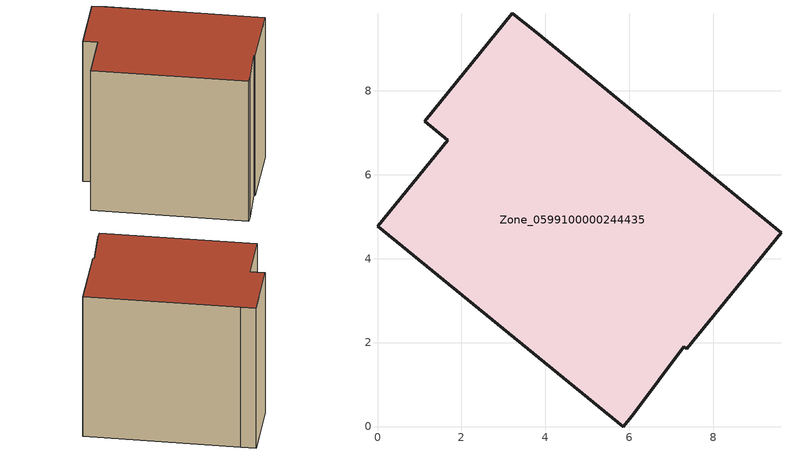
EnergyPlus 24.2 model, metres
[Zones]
Zone_0599100000244435
 floor ground (C_G): 7.29,1.9 6.1,0.3 5.85,0 0,4.77 1.67,6.82 1.12,7.27 3.21,9.84 3.78,9.39 9.61,4.62 7.36,1.86 z0
 wall outside (C_F): 7.36,1.86 9.61,4.62 3.78,9.39 3.21,9.84 1.12,7.27 1.67,6.82 0,4.77 5.85,0 6.1,0.3 7.29,1.9 7.36,1.86 z0:7.68
 roof outside (C_R): 6.1,0.3 7.29,1.9 7.36,1.86 9.61,4.62 3.78,9.39 3.21,9.84 1.12,7.27 1.67,6.82 0,4.77 5.85,0 z7.68
[BUILDING]
Pand.0599100000244435: North Axis=0; Terrain=City; Loads Convergence Tolerance Value=0.04; Temperature Convergence Tolerance Value=0.4; Solar Distribution=FullExterior; Maximum Number of Warmup Days=25; Minimum Number of Warmup Days=1
[Site:Location]
Rotterdam.The.Hague.AP_ZH_NLD Design_Conditions: Latitude=51.96; Longitude=4.45; Time Zone=1; Elevation=-4.5
[SITE:GROUNDTEMPERATURE:BUILDINGSURFACE]
18, 18, 18, 18, 18, 18, 18, 18, 18, 18, 18, 18
[MATERIAL] Thermal Absorptance=0.9; Solar Absorptance=0.7; Visible Absorptance=0.7
Name | Roughness | Thickness | Conductivity | Density | Specific Heat
G.TI.1946-1964 | MediumSmooth | 0.15 | 1 | 540 | 1210
F.TI.1946-1964 | Rough | 0.3 | 0.857143 | 1920 | 840
R.TI.1946-1964 | MediumRough | 0.2 | 0.277778 | 1500 | 1000
[CONSTRUCTION]
C_G: G.TI.1946-1964
C_F: F.TI.1946-1964
C_R: R.TI.1946-1964
[ZONE]
Zone_0599100000244435: Type=1; Multiplier=1; Ceiling Height=Autocalculate; Volume=Autocalculate; Floor Area=autocalculate; Part of Total Floor Area=Yes
[ZONEINFILTRATION:DESIGNFLOWRATE]
Infil_Zone_0599100000244435: Zone or ZoneList or Space or SpaceList=Zone_0599100000244435; Schedule=AlwaysOn; Design Flow Rate Calculation Method=Flow/Area; Flow Rate per Floor Area=0.003; Constant Term Coefficient=1; Temperature Term Coefficient=0; Velocity Term Coefficient=0; Velocity Squared Term Coefficient=0
[HVACTEMPLATE:ZONE:IDEALLOADSAIRSYSTEM]
Zone_0599100000244435: Maximum Heating Supply Air Temperature=50; Minimum Cooling Supply Air Temperature=13; Maximum Heating Supply Air Humidity Ratio=0.0156; Minimum Cooling Supply Air Humidity Ratio=0.0077; Heating Limit=NoLimit; Cooling Limit=NoLimit; Dehumidification Control Type=ConstantSensibleHeatRatio; Cooling Sensible Heat Ratio=0.7; Dehumidification Setpoint=60; Humidification Control Type=None; Humidification Setpoint=30; Outdoor Air Method=None; Outdoor Air Flow Rate per Person=0.00944; Outdoor Air Flow Rate per Zone Floor Area=0; Outdoor Air Flow Rate per Zone=0; Demand Controlled Ventilation Type=None; Outdoor Air Economizer Type=NoEconomizer; Heat Recovery Type=None; Sensible Heat Recovery Effectiveness=0.7; Latent Heat Recovery Effectiveness=0.65
[ZONECONTROL:THERMOSTAT]
ThermostatControl_Zone_0599100000244435: Zone or ZoneList=Zone_0599100000244435; Control Type Schedule=DualSetpointControlType; Control 1=Thermostat_Zone_0599100000244435; Temperature Difference Between Cutout And Setpoint=0
[THERMOSTATSETPOINT:DUALSETPOINT]
Thermostat_Zone_0599100000244435: Heating Setpoint Temperature Schedule=HeatingSetpoint_Zone_0599100000244435; Cooling Setpoint Temperature Schedule=CoolingSetpoint_Zone_0599100000244435
[SCHEDULE:COMPACT]
HeatingSetpoint_Zone_0599100000244435: Through: 12/31, For: AllDays, Until: 24:00, 21
CoolingSetpoint_Zone_0599100000244435: Through: 12/31, For: AllDays, Until: 24:00, 24
DualSetpointControlType: Through: 12/31, For: AllDays, Until: 24:00, 4
AlwaysOn: Through: 12/31, For: AllDays, Until: 24:00, 1
